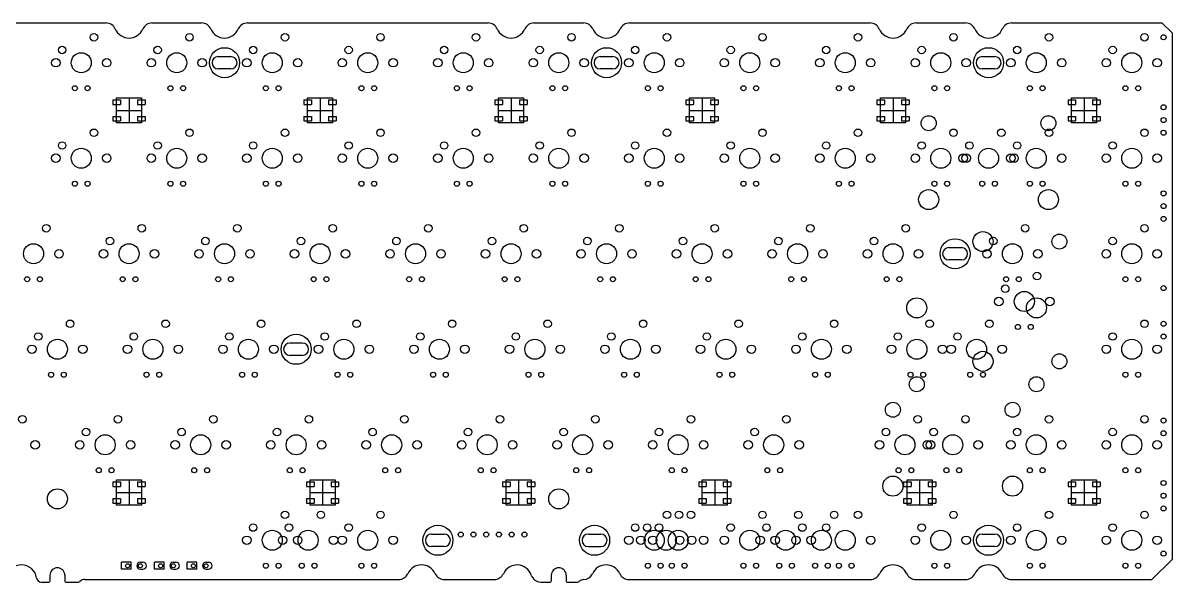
# Model space of a CAD drawing. Header units: millimetres. Extents: x 439 to 1009, y 91 to 714.
# Drawn here: x 656.6 to 885.8, y 246.3 to 357.8 of the extents above; entities that cross this region are included whole.
import ezdxf

# ---------------------------------------------------------------- set-up
doc = ezdxf.new("R2010")
doc.units = ezdxf.units.MM
doc.layers.add('bmini', color=150, linetype='Continuous')

msp = doc.modelspace()

# ---------------------------------------------------------------- linework, layer by layer
at = {"layer": 'bmini'}
for p, q in [((625.16, 357.8), (673.15, 357.8)), ((682.31, 357.8), (692.2, 357.8)), ((701.36, 357.8), (749.35, 357.8)), ((758.51, 357.8), (768.4, 357.8)), ((777.56, 357.8), (825.55, 357.8)), ((834.71, 357.8), (844.6, 357.8)), ((853.76, 357.8), (883.78, 357.8)), ((883.78, 357.8), (885.78, 355.8)), ((885.78, 355.8), (885.78, 250.8)), ((674.53, 342.45), (674.53, 341.55)), ((674.53, 342.45), (676.03, 342.45)), ((674.53, 341.55), (676.03, 341.55)), ((675.23, 342.85), (680.23, 342.85)), ((675.23, 337.85), (675.23, 342.85)), ((676.03, 342.45), (676.03, 341.55)), ((677.73, 342.85), (677.73, 337.85)), ((679.43, 342.45), (679.43, 341.55)), ((679.43, 342.45), (680.93, 342.45)), ((679.43, 341.55), (680.93, 341.55)), ((680.23, 342.85), (680.23, 337.85)), ((680.93, 342.45), (680.93, 341.55)), ((712.63, 342.45), (712.63, 341.55)), ((712.63, 342.45), (714.13, 342.45)), ((712.63, 341.55), (714.13, 341.55)), ((713.33, 342.85), (718.33, 342.85)), ((713.33, 337.85), (713.33, 342.85)), ((714.13, 342.45), (714.13, 341.55)), ((715.83, 342.85), (715.83, 337.85)), ((717.53, 342.45), (717.53, 341.55)), ((717.53, 342.45), (719.03, 342.45)), ((717.53, 341.55), (719.03, 341.55)), ((718.33, 342.85), (718.33, 337.85)), ((719.03, 342.45), (719.03, 341.55)), ((750.73, 342.45), (750.73, 341.55)), ((750.73, 342.45), (752.23, 342.45)), ((750.73, 341.55), (752.23, 341.55)), ((751.43, 342.85), (756.43, 342.85)), ((751.43, 337.85), (751.43, 342.85)), ((752.23, 342.45), (752.23, 341.55)), ((753.93, 342.85), (753.93, 337.85)), ((755.63, 342.45), (755.63, 341.55)), ((755.63, 342.45), (757.13, 342.45)), ((755.63, 341.55), (757.13, 341.55)), ((756.43, 342.85), (756.43, 337.85)), ((757.13, 342.45), (757.13, 341.55)), ((788.83, 342.45), (788.83, 341.55)), ((788.83, 342.45), (790.33, 342.45)), ((788.83, 341.55), (790.33, 341.55)), ((789.53, 342.85), (794.53, 342.85)), ((789.53, 337.85), (789.53, 342.85)), ((790.33, 342.45), (790.33, 341.55)), ((792.03, 342.85), (792.03, 337.85)), ((793.73, 342.45), (793.73, 341.55)), ((793.73, 342.45), (795.23, 342.45)), ((793.73, 341.55), (795.23, 341.55)), ((794.53, 342.85), (794.53, 337.85)), ((795.23, 342.45), (795.23, 341.55)), ((826.93, 342.45), (826.93, 341.55)), ((826.93, 342.45), (828.43, 342.45)), ((826.93, 341.55), (828.43, 341.55)), ((827.63, 342.85), (832.63, 342.85)), ((827.63, 337.85), (827.63, 342.85)), ((828.43, 342.45), (828.43, 341.55)), ((830.13, 342.85), (830.13, 337.85)), ((831.83, 342.45), (831.83, 341.55)), ((831.83, 342.45), (833.33, 342.45)), ((831.83, 341.55), (833.33, 341.55)), ((832.63, 342.85), (832.63, 337.85)), ((833.33, 342.45), (833.33, 341.55)), ((865.03, 342.45), (865.03, 341.55)), ((865.03, 342.45), (866.53, 342.45)), ((865.03, 341.55), (866.53, 341.55)), ((865.73, 342.85), (870.73, 342.85)), ((865.73, 337.85), (865.73, 342.85)), ((866.53, 342.45), (866.53, 341.55)), ((868.23, 342.85), (868.23, 337.85)), ((869.93, 342.45), (869.93, 341.55)), ((869.93, 342.45), (871.43, 342.45)), ((869.93, 341.55), (871.43, 341.55)), ((870.73, 342.85), (870.73, 337.85)), ((871.43, 342.45), (871.43, 341.55)), ((675.23, 340.35), (680.23, 340.35)), ((713.33, 340.35), (718.33, 340.35)), ((751.43, 340.35), (756.43, 340.35)), ((789.53, 340.35), (794.53, 340.35)), ((827.63, 340.35), (832.63, 340.35)), ((865.73, 340.35), (870.73, 340.35)), ((674.53, 339.15), (674.53, 338.25)), ((674.53, 339.15), (676.03, 339.15)), ((674.53, 338.25), (676.03, 338.25)), ((680.23, 337.85), (675.23, 337.85)), ((676.03, 339.15), (676.03, 338.25)), ((679.43, 339.15), (679.43, 338.25)), ((679.43, 339.15), (680.93, 339.15)), ((679.43, 338.25), (680.93, 338.25)), ((680.93, 339.15), (680.93, 338.25)), ((712.63, 339.15), (712.63, 338.25)), ((712.63, 339.15), (714.13, 339.15)), ((712.63, 338.25), (714.13, 338.25)), ((718.33, 337.85), (713.33, 337.85)), ((714.13, 339.15), (714.13, 338.25)), ((717.53, 339.15), (717.53, 338.25)), ((717.53, 339.15), (719.03, 339.15)), ((717.53, 338.25), (719.03, 338.25)), ((719.03, 339.15), (719.03, 338.25)), ((750.73, 339.15), (750.73, 338.25)), ((750.73, 339.15), (752.23, 339.15)), ((750.73, 338.25), (752.23, 338.25)), ((756.43, 337.85), (751.43, 337.85)), ((752.23, 339.15), (752.23, 338.25)), ((755.63, 339.15), (755.63, 338.25)), ((755.63, 339.15), (757.13, 339.15)), ((755.63, 338.25), (757.13, 338.25)), ((757.13, 339.15), (757.13, 338.25)), ((788.83, 339.15), (788.83, 338.25)), ((788.83, 339.15), (790.33, 339.15)), ((788.83, 338.25), (790.33, 338.25)), ((794.53, 337.85), (789.53, 337.85)), ((790.33, 339.15), (790.33, 338.25)), ((793.73, 339.15), (793.73, 338.25)), ((793.73, 339.15), (795.23, 339.15)), ((793.73, 338.25), (795.23, 338.25)), ((795.23, 339.15), (795.23, 338.25)), ((826.93, 339.15), (826.93, 338.25)), ((826.93, 339.15), (828.43, 339.15)), ((826.93, 338.25), (828.43, 338.25)), ((832.63, 337.85), (827.63, 337.85)), ((828.43, 339.15), (828.43, 338.25)), ((831.83, 339.15), (831.83, 338.25)), ((831.83, 339.15), (833.33, 339.15)), ((831.83, 338.25), (833.33, 338.25)), ((833.33, 339.15), (833.33, 338.25)), ((865.03, 339.15), (865.03, 338.25)), ((865.03, 339.15), (866.53, 339.15)), ((865.03, 338.25), (866.53, 338.25)), ((870.73, 337.85), (865.73, 337.85)), ((866.53, 339.15), (866.53, 338.25)), ((869.93, 339.15), (869.93, 338.25)), ((869.93, 339.15), (871.43, 339.15)), ((869.93, 338.25), (871.43, 338.25)), ((871.43, 339.15), (871.43, 338.25)), ((674.53, 266.25), (674.53, 265.35)), ((674.53, 266.25), (676.03, 266.25)), ((675.23, 266.65), (680.23, 266.65)), ((675.23, 261.65), (675.23, 266.65)), ((676.03, 266.25), (676.03, 265.35)), ((677.73, 266.65), (677.73, 261.65)), ((679.43, 266.25), (679.43, 265.35)), ((679.43, 266.25), (680.93, 266.25)), ((680.23, 266.65), (680.23, 261.65)), ((680.93, 266.25), (680.93, 265.35)), ((713.14, 266.25), (713.14, 265.35)), ((713.14, 266.25), (714.64, 266.25)), ((713.84, 266.65), (718.84, 266.65)), ((713.84, 261.65), (713.84, 266.65)), ((714.64, 266.25), (714.64, 265.35)), ((716.34, 266.65), (716.34, 261.65)), ((718.04, 266.25), (718.04, 265.35)), ((718.04, 266.25), (719.54, 266.25)), ((718.84, 266.65), (718.84, 261.65)), ((719.54, 266.25), (719.54, 265.35)), ((752.25, 266.25), (752.25, 265.35)), ((752.25, 266.25), (753.75, 266.25)), ((752.95, 266.65), (757.95, 266.65)), ((752.95, 261.65), (752.95, 266.65)), ((753.75, 266.25), (753.75, 265.35)), ((755.45, 266.65), (755.45, 261.65)), ((757.15, 266.25), (757.15, 265.35)), ((757.15, 266.25), (758.65, 266.25)), ((757.95, 266.65), (757.95, 261.65)), ((758.65, 266.25), (758.65, 265.35)), ((791.37, 266.25), (791.37, 265.35)), ((791.37, 266.25), (792.87, 266.25)), ((792.07, 266.65), (797.07, 266.65)), ((792.07, 261.65), (792.07, 266.65)), ((792.87, 266.25), (792.87, 265.35)), ((794.57, 266.65), (794.57, 261.65)), ((796.27, 266.25), (796.27, 265.35)), ((796.27, 266.25), (797.77, 266.25)), ((797.07, 266.65), (797.07, 261.65)), ((797.77, 266.25), (797.77, 265.35)), ((832.24, 266.25), (832.24, 265.35)), ((832.24, 266.25), (833.74, 266.25)), ((832.94, 266.65), (837.94, 266.65)), ((832.94, 261.65), (832.94, 266.65)), ((833.74, 266.25), (833.74, 265.35)), ((835.44, 266.65), (835.44, 261.65)), ((837.14, 266.25), (837.14, 265.35)), ((837.14, 266.25), (838.64, 266.25)), ((837.94, 266.65), (837.94, 261.65)), ((838.64, 266.25), (838.64, 265.35)), ((865.03, 266.25), (865.03, 265.35)), ((865.03, 266.25), (866.53, 266.25)), ((865.73, 266.65), (870.73, 266.65)), ((865.73, 261.65), (865.73, 266.65)), ((866.53, 266.25), (866.53, 265.35)), ((868.23, 266.65), (868.23, 261.65)), ((869.93, 266.25), (869.93, 265.35)), ((869.93, 266.25), (871.43, 266.25)), ((870.73, 266.65), (870.73, 261.65)), ((871.43, 266.25), (871.43, 265.35)), ((674.53, 265.35), (676.03, 265.35)), ((675.23, 264.15), (680.23, 264.15)), ((679.43, 265.35), (680.93, 265.35)), ((713.14, 265.35), (714.64, 265.35)), ((713.84, 264.15), (718.84, 264.15)), ((718.04, 265.35), (719.54, 265.35)), ((752.25, 265.35), (753.75, 265.35)), ((752.95, 264.15), (757.95, 264.15)), ((757.15, 265.35), (758.65, 265.35)), ((791.37, 265.35), (792.87, 265.35)), ((792.07, 264.15), (797.07, 264.15)), ((796.27, 265.35), (797.77, 265.35)), ((832.24, 265.35), (833.74, 265.35)), ((832.94, 264.15), (837.94, 264.15)), ((837.14, 265.35), (838.64, 265.35)), ((865.03, 265.35), (866.53, 265.35)), ((865.73, 264.15), (870.73, 264.15)), ((869.93, 265.35), (871.43, 265.35)), ((674.53, 262.95), (674.53, 262.05)), ((674.53, 262.95), (676.03, 262.95)), ((674.53, 262.05), (676.03, 262.05)), ((680.23, 261.65), (675.23, 261.65)), ((676.03, 262.95), (676.03, 262.05)), ((679.43, 262.95), (679.43, 262.05)), ((679.43, 262.95), (680.93, 262.95)), ((679.43, 262.05), (680.93, 262.05)), ((680.93, 262.95), (680.93, 262.05)), ((713.14, 262.95), (713.14, 262.05)), ((713.14, 262.95), (714.64, 262.95)), ((713.14, 262.05), (714.64, 262.05)), ((718.84, 261.65), (713.84, 261.65)), ((714.64, 262.95), (714.64, 262.05)), ((718.04, 262.95), (718.04, 262.05)), ((718.04, 262.95), (719.54, 262.95)), ((718.04, 262.05), (719.54, 262.05)), ((719.54, 262.95), (719.54, 262.05)), ((752.25, 262.95), (752.25, 262.05)), ((752.25, 262.95), (753.75, 262.95)), ((752.25, 262.05), (753.75, 262.05)), ((757.95, 261.65), (752.95, 261.65)), ((753.75, 262.95), (753.75, 262.05)), ((757.15, 262.95), (757.15, 262.05)), ((757.15, 262.95), (758.65, 262.95)), ((757.15, 262.05), (758.65, 262.05)), ((758.65, 262.95), (758.65, 262.05)), ((791.37, 262.95), (791.37, 262.05)), ((791.37, 262.95), (792.87, 262.95)), ((791.37, 262.05), (792.87, 262.05)), ((797.07, 261.65), (792.07, 261.65)), ((792.87, 262.95), (792.87, 262.05)), ((796.27, 262.95), (796.27, 262.05)), ((796.27, 262.95), (797.77, 262.95)), ((796.27, 262.05), (797.77, 262.05)), ((797.77, 262.95), (797.77, 262.05)), ((832.24, 262.95), (832.24, 262.05)), ((832.24, 262.95), (833.74, 262.95)), ((832.24, 262.05), (833.74, 262.05)), ((837.94, 261.65), (832.94, 261.65)), ((833.74, 262.95), (833.74, 262.05)), ((837.14, 262.95), (837.14, 262.05)), ((837.14, 262.95), (838.64, 262.95)), ((837.14, 262.05), (838.64, 262.05)), ((838.64, 262.95), (838.64, 262.05)), ((865.03, 262.95), (865.03, 262.05)), ((865.03, 262.95), (866.53, 262.95)), ((865.03, 262.05), (866.53, 262.05)), ((870.73, 261.65), (865.73, 261.65)), ((866.53, 262.95), (866.53, 262.05)), ((869.93, 262.95), (869.93, 262.05)), ((869.93, 262.95), (871.43, 262.95)), ((869.93, 262.05), (871.43, 262.05)), ((871.43, 262.95), (871.43, 262.05)), ((885.78, 250.8), (881.78, 246.8)), ((661.94, 247.64), (661.94, 246.5)), ((664.94, 247.64), (664.94, 246.5)), ((761.95, 247.64), (761.95, 246.5)), ((764.95, 247.64), (764.95, 246.5)), ((660.25, 246.3), (661.74, 246.3)), ((665.14, 246.3), (667.62, 246.3)), ((668.94, 246.8), (731.53, 246.8)), ((740.61, 246.8), (750.58, 246.8)), ((759.86, 246.3), (761.75, 246.3)), ((765.15, 246.3), (767.22, 246.3)), ((777.42, 246.8), (825.59, 246.8)), ((834.67, 246.8), (844.64, 246.8)), ((853.72, 246.8), (881.78, 246.8))]:
    msp.add_line(p, q, dxfattribs=at)
at = {"layer": 'bmini', "color": 2}
for p, q in [((695.53, 351.12), (698.03, 351.12)), ((771.73, 351.12), (774.23, 351.12)), ((847.93, 351.12), (850.43, 351.12)), ((698.03, 348.63), (695.53, 348.63)), ((774.23, 348.63), (771.73, 348.63)), ((850.43, 348.63), (847.93, 348.63)), ((841.25, 313.02), (843.76, 313.02)), ((843.76, 310.53), (841.25, 310.53)), ((709.81, 293.97), (712.32, 293.97)), ((712.32, 291.48), (709.81, 291.48)), ((738.09, 255.87), (740.59, 255.87)), ((769.35, 255.87), (771.85, 255.87)), ((847.93, 255.87), (850.43, 255.87)), ((740.59, 253.38), (738.09, 253.38)), ((769.35, 253.38), (771.85, 253.38)), ((850.43, 253.38), (847.93, 253.38)), ((678.15, 250.24), (676.24, 250.24)), ((676.24, 248.84), (676.24, 250.24)), ((678.15, 248.84), (678.15, 250.24)), ((679.99, 250.24), (680.5, 250.24)), ((684.73, 250.24), (682.82, 250.24)), ((682.82, 248.84), (682.82, 250.24)), ((684.73, 248.84), (684.73, 250.24)), ((686.57, 250.24), (687.07, 250.24)), ((691.26, 250.24), (689.35, 250.24)), ((689.35, 248.84), (689.35, 250.24)), ((691.26, 248.84), (691.26, 250.24)), ((693.1, 250.24), (693.6, 250.24)), ((678.15, 248.84), (676.24, 248.84)), ((679.99, 248.84), (680.5, 248.84)), ((684.73, 248.84), (682.82, 248.84)), ((686.57, 248.84), (687.07, 248.84)), ((691.26, 248.84), (689.35, 248.84)), ((693.1, 248.84), (693.6, 248.84))]:
    msp.add_line(p, q, dxfattribs=at)
at = {"layer": 'bmini'}
for centre, radius in [((670.74, 354.95), 0.75), ((689.79, 354.95), 0.75), ((708.84, 354.95), 0.75), ((727.89, 354.95), 0.75), ((746.94, 354.95), 0.75), ((765.99, 354.95), 0.75), ((785.04, 354.95), 0.75), ((804.09, 354.95), 0.75), ((823.14, 354.95), 0.75), ((842.19, 354.95), 0.75), ((861.24, 354.95), 0.75), ((880.29, 354.95), 0.75), ((664.39, 352.41), 0.75), ((683.44, 352.41), 0.75), ((702.49, 352.41), 0.75), ((721.54, 352.41), 0.75), ((740.59, 352.41), 0.75), ((759.64, 352.41), 0.75), ((778.69, 352.41), 0.75), ((797.74, 352.41), 0.75), ((816.79, 352.41), 0.75), ((835.84, 352.41), 0.75), ((854.89, 352.41), 0.75), ((873.94, 352.41), 0.75), ((663.12, 349.87), 0.85), ((668.2, 349.87), 2), ((673.28, 349.87), 0.85), ((682.17, 349.87), 0.85), ((687.25, 349.87), 2), ((692.33, 349.87), 0.85), ((701.22, 349.87), 0.85), ((706.3, 349.87), 2), ((711.38, 349.87), 0.85), ((720.27, 349.87), 0.85), ((725.35, 349.87), 2), ((730.43, 349.87), 0.85), ((739.32, 349.87), 0.85), ((744.4, 349.87), 2), ((749.48, 349.87), 0.85), ((758.37, 349.87), 0.85), ((763.45, 349.87), 2), ((768.53, 349.87), 0.85), ((777.42, 349.87), 0.85), ((782.5, 349.87), 2), ((787.58, 349.87), 0.85), ((796.47, 349.87), 0.85), ((801.55, 349.87), 2), ((806.63, 349.87), 0.85), ((815.52, 349.87), 0.85), ((820.6, 349.87), 2), ((825.68, 349.87), 0.85), ((834.57, 349.87), 0.85), ((839.65, 349.87), 2), ((844.73, 349.87), 0.85), ((853.62, 349.87), 0.85), ((858.7, 349.87), 2), ((863.78, 349.87), 0.85), ((872.67, 349.87), 0.85), ((877.75, 349.87), 2), ((882.83, 349.87), 0.85), ((666.93, 344.79), 0.5), ((669.47, 344.79), 0.5), ((685.98, 344.79), 0.5), ((688.52, 344.79), 0.5), ((705.03, 344.79), 0.5), ((707.57, 344.79), 0.5), ((724.08, 344.79), 0.5), ((726.62, 344.79), 0.5), ((743.13, 344.79), 0.5), ((745.67, 344.79), 0.5), ((762.18, 344.79), 0.5), ((764.72, 344.79), 0.5), ((781.23, 344.79), 0.5), ((783.77, 344.79), 0.5), ((800.28, 344.79), 0.5), ((802.82, 344.79), 0.5), ((819.33, 344.79), 0.5), ((821.87, 344.79), 0.5), ((838.38, 344.79), 0.5), ((840.92, 344.79), 0.5), ((857.43, 344.79), 0.5), ((859.97, 344.79), 0.5), ((876.48, 344.79), 0.5), ((879.02, 344.79), 0.5), ((837.24, 337.81), 1.5), ((861.12, 337.81), 1.5), ((670.74, 335.9), 0.75), ((689.79, 335.9), 0.75), ((708.84, 335.9), 0.75), ((727.89, 335.9), 0.75), ((746.94, 335.9), 0.75), ((765.99, 335.9), 0.75), ((785.04, 335.9), 0.75), ((804.09, 335.9), 0.75), ((823.14, 335.9), 0.75), ((842.19, 335.9), 0.75), ((851.72, 335.9), 0.75), ((861.24, 335.9), 0.75), ((880.29, 335.9), 0.75), ((664.39, 333.36), 0.75), ((668.2, 330.82), 2), ((683.44, 333.36), 0.75), ((687.25, 330.82), 2), ((702.49, 333.36), 0.75), ((706.3, 330.82), 2), ((721.54, 333.36), 0.75), ((725.35, 330.82), 2), ((740.59, 333.36), 0.75), ((744.4, 330.82), 2), ((759.64, 333.36), 0.75), ((763.45, 330.82), 2), ((778.69, 333.36), 0.75), ((782.5, 330.82), 2), ((797.74, 333.36), 0.75), ((801.55, 330.82), 2), ((816.79, 333.36), 0.75), ((820.6, 330.82), 2), ((835.84, 333.36), 0.75), ((839.65, 330.82), 2), ((845.37, 333.36), 0.75), ((849.18, 330.82), 2), ((854.89, 333.36), 0.75), ((858.7, 330.82), 2), ((873.94, 333.36), 0.75), ((877.75, 330.82), 2), ((663.12, 330.82), 0.85), ((673.28, 330.82), 0.85), ((682.17, 330.82), 0.85), ((692.33, 330.82), 0.85), ((701.22, 330.82), 0.85), ((711.38, 330.82), 0.85), ((720.27, 330.82), 0.85), ((730.43, 330.82), 0.85), ((739.32, 330.82), 0.85), ((749.48, 330.82), 0.85), ((758.37, 330.82), 0.85), ((768.53, 330.82), 0.85), ((777.42, 330.82), 0.85), ((787.58, 330.82), 0.85), ((796.47, 330.82), 0.85), ((806.63, 330.82), 0.85), ((815.52, 330.82), 0.85), ((825.68, 330.82), 0.85), ((834.57, 330.82), 0.85), ((844.1, 330.82), 0.85), ((844.73, 330.82), 0.85), ((853.62, 330.82), 0.85), ((854.26, 330.82), 0.85), ((863.78, 330.82), 0.85), ((872.67, 330.82), 0.85), ((882.83, 330.82), 0.85), ((666.93, 325.74), 0.5), ((669.47, 325.74), 0.5), ((685.98, 325.74), 0.5), ((688.52, 325.74), 0.5), ((705.03, 325.74), 0.5), ((707.57, 325.74), 0.5), ((724.08, 325.74), 0.5), ((726.62, 325.74), 0.5), ((743.13, 325.74), 0.5), ((745.67, 325.74), 0.5), ((762.18, 325.74), 0.5), ((764.72, 325.74), 0.5), ((781.23, 325.74), 0.5), ((783.77, 325.74), 0.5), ((800.28, 325.74), 0.5), ((802.82, 325.74), 0.5), ((819.33, 325.74), 0.5), ((821.87, 325.74), 0.5), ((838.38, 325.74), 0.5), ((840.92, 325.74), 0.5), ((847.91, 325.74), 0.5), ((850.45, 325.74), 0.5), ((857.43, 325.74), 0.5), ((859.97, 325.74), 0.5), ((876.48, 325.74), 0.5), ((879.02, 325.74), 0.5), ((837.24, 322.57), 2), ((861.12, 322.57), 2), ((661.22, 316.85), 0.75), ((680.27, 316.85), 0.75), ((699.32, 316.85), 0.75), ((718.37, 316.85), 0.75), ((737.42, 316.85), 0.75), ((756.47, 316.85), 0.75), ((775.52, 316.85), 0.75), ((794.57, 316.85), 0.75), ((813.62, 316.85), 0.75), ((832.67, 316.85), 0.75), ((856.48, 316.85), 0.75), ((880.29, 316.85), 0.75), ((673.92, 314.31), 0.75), ((692.97, 314.31), 0.75), ((712.02, 314.31), 0.75), ((731.07, 314.31), 0.75), ((750.12, 314.31), 0.75), ((769.17, 314.31), 0.75), ((788.22, 314.31), 0.75), ((807.27, 314.31), 0.75), ((826.32, 314.31), 0.75), ((848.07, 314.19), 2), ((850.13, 314.31), 0.75), ((863.31, 314.19), 1.5), ((873.94, 314.31), 0.75), ((658.68, 311.77), 2), ((663.76, 311.77), 0.85), ((672.65, 311.77), 0.85), ((677.73, 311.77), 2), ((682.81, 311.77), 0.85), ((691.7, 311.77), 0.85), ((696.78, 311.77), 2), ((701.86, 311.77), 0.85), ((710.75, 311.77), 0.85), ((715.83, 311.77), 2), ((720.91, 311.77), 0.85), ((729.8, 311.77), 0.85), ((734.88, 311.77), 2), ((739.96, 311.77), 0.85), ((748.85, 311.77), 0.85), ((753.93, 311.77), 2), ((759.01, 311.77), 0.85), ((767.9, 311.77), 0.85), ((772.98, 311.77), 2), ((778.06, 311.77), 0.85), ((786.95, 311.77), 0.85), ((792.03, 311.77), 2), ((797.11, 311.77), 0.85), ((806, 311.77), 0.85), ((811.08, 311.77), 2), ((816.16, 311.77), 0.85), ((825.05, 311.77), 0.85), ((830.13, 311.77), 2), ((835.21, 311.77), 0.85), ((848.86, 311.77), 0.85), ((853.94, 311.77), 2), ((859.02, 311.77), 0.85), ((872.67, 311.77), 0.85), ((877.75, 311.77), 2), ((882.83, 311.77), 0.85), ((657.41, 306.69), 0.5), ((659.95, 306.69), 0.5), ((676.46, 306.69), 0.5), ((679, 306.69), 0.5), ((695.51, 306.69), 0.5), ((698.05, 306.69), 0.5), ((714.56, 306.69), 0.5), ((717.1, 306.69), 0.5), ((733.61, 306.69), 0.5), ((736.15, 306.69), 0.5), ((752.66, 306.69), 0.5), ((755.2, 306.69), 0.5), ((771.71, 306.69), 0.5), ((774.25, 306.69), 0.5), ((790.76, 306.69), 0.5), ((793.3, 306.69), 0.5), ((809.81, 306.69), 0.5), ((812.35, 306.69), 0.5), ((828.86, 306.69), 0.5), ((831.4, 306.69), 0.5), ((852.67, 306.69), 0.5), ((855.21, 306.69), 0.5), ((858.86, 307.33), 0.75), ((876.48, 306.69), 0.5), ((879.02, 306.69), 0.5), ((852.51, 304.79), 0.75), ((834.86, 300.98), 2), ((851.24, 302.25), 0.85), ((856.32, 302.25), 2), ((858.74, 300.98), 2), ((858.74, 300.98), 2), ((861.4, 302.25), 0.85), ((665.98, 297.8), 0.75), ((685.03, 297.8), 0.75), ((704.08, 297.8), 0.75), ((723.13, 297.8), 0.75), ((742.18, 297.8), 0.75), ((761.23, 297.8), 0.75), ((780.28, 297.8), 0.75), ((799.33, 297.8), 0.75), ((818.38, 297.8), 0.75), ((837.43, 297.8), 0.75), ((849.34, 297.8), 0.75), ((880.29, 297.8), 0.75), ((659.63, 295.26), 0.75), ((678.68, 295.26), 0.75), ((697.73, 295.26), 0.75), ((716.78, 295.26), 0.75), ((735.83, 295.26), 0.75), ((754.88, 295.26), 0.75), ((773.93, 295.26), 0.75), ((792.98, 295.26), 0.75), ((812.03, 295.26), 0.75), ((831.08, 295.26), 0.75), ((842.99, 295.26), 0.75), ((855.05, 297.17), 0.5), ((857.59, 297.17), 0.5), ((873.94, 295.26), 0.75), ((658.36, 292.72), 0.85), ((663.44, 292.72), 2), ((668.52, 292.72), 0.85), ((677.41, 292.72), 0.85), ((682.49, 292.72), 2), ((687.57, 292.72), 0.85), ((696.46, 292.72), 0.85), ((701.54, 292.72), 2), ((706.62, 292.72), 0.85), ((715.51, 292.72), 0.85), ((720.59, 292.72), 2), ((725.67, 292.72), 0.85), ((734.56, 292.72), 0.85), ((739.64, 292.72), 2), ((744.72, 292.72), 0.85), ((753.61, 292.72), 0.85), ((758.69, 292.72), 2), ((763.77, 292.72), 0.85), ((772.66, 292.72), 0.85), ((777.74, 292.72), 2), ((782.82, 292.72), 0.85), ((791.71, 292.72), 0.85), ((796.79, 292.72), 2), ((801.87, 292.72), 0.85), ((810.76, 292.72), 0.85), ((815.84, 292.72), 2), ((820.92, 292.72), 0.85), ((829.81, 292.72), 0.85), ((834.89, 292.72), 2), ((839.97, 292.72), 0.85), ((841.72, 292.72), 0.85), ((846.8, 292.72), 2), ((851.88, 292.72), 0.85), ((872.67, 292.72), 0.85), ((877.75, 292.72), 2), ((882.83, 292.72), 0.85), ((848.07, 290.31), 2), ((863.31, 290.31), 1.5), ((662.17, 287.64), 0.5), ((664.71, 287.64), 0.5), ((681.22, 287.64), 0.5), ((683.76, 287.64), 0.5), ((700.27, 287.64), 0.5), ((702.81, 287.64), 0.5), ((719.32, 287.64), 0.5), ((721.86, 287.64), 0.5), ((738.37, 287.64), 0.5), ((740.91, 287.64), 0.5), ((757.42, 287.64), 0.5), ((759.96, 287.64), 0.5), ((776.47, 287.64), 0.5), ((779.01, 287.64), 0.5), ((795.52, 287.64), 0.5), ((798.06, 287.64), 0.5), ((814.57, 287.64), 0.5), ((817.11, 287.64), 0.5), ((833.62, 287.64), 0.5), ((834.86, 285.74), 1.5), ((836.16, 287.64), 0.5), ((845.53, 287.64), 0.5), ((848.07, 287.64), 0.5), ((858.74, 285.74), 1.5), ((876.48, 287.64), 0.5), ((879.02, 287.64), 0.5), ((830.1, 280.66), 1.5), ((853.97, 280.66), 1.5), ((656.46, 278.75), 0.75), ((675.51, 278.75), 0.75), ((694.56, 278.75), 0.75), ((713.61, 278.75), 0.75), ((732.66, 278.75), 0.75), ((751.71, 278.75), 0.75), ((770.76, 278.75), 0.75), ((789.81, 278.75), 0.75), ((808.86, 278.75), 0.75), ((835.05, 278.75), 0.75), ((844.58, 278.75), 0.75), ((861.24, 278.75), 0.75), ((880.29, 278.75), 0.75), ((669.16, 276.21), 0.75), ((672.97, 273.67), 2), ((688.21, 276.21), 0.75), ((692.02, 273.67), 2), ((707.26, 276.21), 0.75), ((711.07, 273.67), 2), ((726.31, 276.21), 0.75), ((730.12, 273.67), 2), ((745.36, 276.21), 0.75), ((749.17, 273.67), 2), ((764.41, 276.21), 0.75), ((768.22, 273.67), 2), ((783.46, 276.21), 0.75), ((787.27, 273.67), 2), ((802.51, 276.21), 0.75), ((806.32, 273.67), 2), ((828.7, 276.21), 0.75), ((832.51, 273.67), 2), ((838.23, 276.21), 0.75), ((842.04, 273.67), 2), ((854.89, 276.21), 0.75), ((858.7, 273.67), 2), ((873.94, 276.21), 0.75), ((877.75, 273.67), 2), ((659, 273.67), 0.85), ((667.89, 273.67), 0.85), ((678.05, 273.67), 0.85), ((686.94, 273.67), 0.85), ((697.1, 273.67), 0.85), ((705.99, 273.67), 0.85), ((716.15, 273.67), 0.85), ((725.04, 273.67), 0.85), ((735.2, 273.67), 0.85), ((744.09, 273.67), 0.85), ((754.25, 273.67), 0.85), ((763.14, 273.67), 0.85), ((773.3, 273.67), 0.85), ((782.19, 273.67), 0.85), ((792.35, 273.67), 0.85), ((801.24, 273.67), 0.85), ((811.4, 273.67), 0.85), ((827.43, 273.67), 0.85), ((836.96, 273.67), 0.85), ((837.59, 273.67), 0.85), ((847.12, 273.67), 0.85), ((853.62, 273.67), 0.85), ((863.78, 273.67), 0.85), ((872.67, 273.67), 0.85), ((882.83, 273.67), 0.85), ((671.7, 268.59), 0.5), ((674.24, 268.59), 0.5), ((690.75, 268.59), 0.5), ((693.29, 268.59), 0.5), ((709.8, 268.59), 0.5), ((712.34, 268.59), 0.5), ((728.85, 268.59), 0.5), ((731.39, 268.59), 0.5), ((747.9, 268.59), 0.5), ((750.44, 268.59), 0.5), ((766.95, 268.59), 0.5), ((769.49, 268.59), 0.5), ((786, 268.59), 0.5), ((788.54, 268.59), 0.5), ((805.05, 268.59), 0.5), ((807.59, 268.59), 0.5), ((831.24, 268.59), 0.5), ((833.78, 268.59), 0.5), ((840.77, 268.59), 0.5), ((843.31, 268.59), 0.5), ((857.43, 268.59), 0.5), ((859.97, 268.59), 0.5), ((876.48, 268.59), 0.5), ((879.02, 268.59), 0.5), ((830.1, 265.42), 2), ((853.97, 265.42), 2), ((663.44, 262.88), 2), ((763.45, 262.88), 2), ((708.84, 259.7), 0.75), ((715.99, 259.7), 0.75), ((727.89, 259.7), 0.75), ((785.04, 259.7), 0.75), ((787.43, 259.7), 0.75), ((789.81, 259.7), 0.75), ((804.09, 259.7), 0.75), ((811.24, 259.7), 0.75), ((818.38, 259.7), 0.75), ((823.14, 259.7), 0.75), ((842.19, 259.7), 0.75), ((861.24, 259.7), 0.75), ((880.29, 259.7), 0.75), ((702.49, 257.16), 0.75), ((709.64, 257.16), 0.75), ((721.54, 257.16), 0.75), ((778.69, 257.16), 0.75), ((781.08, 257.16), 0.75), ((783.46, 257.16), 0.75), ((797.74, 257.16), 0.75), ((804.89, 257.16), 0.75), ((812.03, 257.16), 0.75), ((816.79, 257.16), 0.75), ((835.84, 257.16), 0.75), ((854.89, 257.16), 0.75), ((873.94, 257.16), 0.75), ((701.22, 254.62), 0.85), ((706.3, 254.62), 2), ((708.37, 254.62), 0.85), ((711.38, 254.62), 0.85), ((713.45, 254.62), 2), ((718.53, 254.62), 0.85), ((720.27, 254.62), 0.85), ((725.35, 254.62), 2), ((730.43, 254.62), 0.85), ((777.42, 254.62), 0.85), ((777.42, 254.62), 0.85), ((779.81, 254.62), 0.85), ((782.5, 254.62), 2), ((782.19, 254.62), 0.85), ((784.89, 254.62), 2), ((787.27, 254.62), 2), ((787.58, 254.62), 0.85), ((789.97, 254.62), 0.85), ((792.35, 254.62), 0.85), ((796.47, 254.62), 0.85), ((801.55, 254.62), 2), ((803.62, 254.62), 0.85), ((806.63, 254.62), 0.85), ((808.7, 254.62), 2), ((810.76, 254.62), 0.85), ((813.78, 254.62), 0.85), ((815.84, 254.62), 2), ((820.6, 254.62), 2), ((825.68, 254.62), 0.85), ((834.57, 254.62), 0.85), ((839.65, 254.62), 2), ((844.73, 254.62), 0.85), ((853.62, 254.62), 0.85), ((858.7, 254.62), 2), ((863.78, 254.62), 0.85), ((872.67, 254.62), 0.85), ((877.75, 254.62), 2), ((882.83, 254.62), 0.85), ((705.03, 249.54), 0.5), ((707.57, 249.54), 0.5), ((712.18, 249.54), 0.5), ((714.72, 249.54), 0.5), ((724.08, 249.54), 0.5), ((726.62, 249.54), 0.5), ((781.23, 249.54), 0.5), ((783.77, 249.54), 0.5), ((786, 249.54), 0.5), ((788.54, 249.54), 0.5), ((800.28, 249.54), 0.5), ((802.82, 249.54), 0.5), ((807.43, 249.54), 0.5), ((809.97, 249.54), 0.5), ((814.57, 249.54), 0.5), ((817.11, 249.54), 0.5), ((819.33, 249.54), 0.5), ((821.87, 249.54), 0.5), ((838.38, 249.54), 0.5), ((840.92, 249.54), 0.5), ((857.43, 249.54), 0.5), ((859.97, 249.54), 0.5), ((876.48, 249.54), 0.5), ((879.02, 249.54), 0.5)]:
    msp.add_circle(centre, radius, dxfattribs=at)
at = {"layer": 'bmini', "color": 2, "linetype": 'Continuous'}
for centre, radius in [((884.1, 354.95), 0.5), ((884.1, 340.98), 0.5), ((884.1, 338.44), 0.5), ((884.1, 335.9), 0.5), ((884.1, 323.81), 0.5), ((884.1, 321.27), 0.5), ((884.1, 318.73), 0.5), ((884.1, 304.91), 0.5), ((884.1, 297.8), 0.5), ((884.1, 295.26), 0.5), ((884.1, 278.5), 0.5), ((884.1, 275.96), 0.5), ((884.1, 266.05), 0.5), ((884.1, 263.51), 0.5), ((884.1, 260.97), 0.5), ((743.9, 255.77), 0.5), ((746.44, 255.77), 0.5), ((748.98, 255.77), 0.5), ((751.52, 255.77), 0.5), ((754.06, 255.77), 0.5), ((756.6, 255.77), 0.5), ((884.1, 251.96), 0.5), ((677.45, 249.54), 0.4), ((679.99, 249.54), 0.4), ((684.03, 249.54), 0.4), ((686.57, 249.54), 0.4), ((690.56, 249.54), 0.4), ((693.1, 249.54), 0.4)]:
    msp.add_circle(centre, radius, dxfattribs=at)
at = {"layer": 'bmini', "color": 2}
for centre in [(696.78, 349.87), (772.98, 349.87), (849.18, 349.87), (842.51, 311.77), (711.07, 292.72), (739.34, 254.62), (770.6, 254.62), (849.18, 254.62)]:
    msp.add_circle(centre, 3, dxfattribs=at)
at = {"layer": 'bmini'}
for centre, radius, start, end in [((673.15, 355.8), 2, 23.5782, 90), ((682.31, 355.8), 2, 90, 156.4218), ((692.2, 355.8), 2, 23.5782, 90), ((701.36, 355.8), 2, 90, 156.4218), ((749.35, 355.8), 2, 23.5782, 90), ((758.51, 355.8), 2, 90, 156.4218), ((768.4, 355.8), 2, 23.5782, 90), ((777.56, 355.8), 2, 90, 156.4218), ((825.55, 355.8), 2, 23.5782, 90), ((834.71, 355.8), 2, 90, 156.4218), ((844.6, 355.8), 2, 23.5782, 90), ((853.76, 355.8), 2, 90, 156.4218), ((677.73, 357.8), 3, 203.5782, 336.4218), ((696.78, 357.8), 3, 203.5782, 336.4218), ((753.93, 357.8), 3, 203.5782, 336.4218), ((772.98, 357.8), 3, 203.5782, 336.4218), ((830.13, 357.8), 3, 203.5782, 336.4218), ((849.18, 357.8), 3, 203.5782, 336.4218), ((656.3, 246.7), 3, 8.6269, 171.3731), ((663.44, 247.64), 1.5, 0, 180), ((731.53, 248.8), 2, 270, 335.1654), ((736.07, 246.7), 3, 24.8346, 155.1654), ((740.61, 248.8), 2, 204.8346, 270), ((750.58, 248.8), 2, 270, 335.1654), ((755.12, 246.7), 3, 18.6629, 155.1654), ((759.86, 248.3), 2, 198.6629, 270), ((763.45, 247.64), 1.5, 0, 180), ((768.34, 248.79), 2, 273.2731, 335.2375), ((772.89, 246.7), 3, 24.8346, 155.2375), ((777.42, 248.8), 2, 204.8346, 270), ((825.59, 248.8), 2, 270, 335.1654), ((830.13, 246.7), 3, 24.8346, 155.1654), ((834.67, 248.8), 2, 204.8346, 270), ((844.64, 248.8), 2, 270, 335.1654), ((849.18, 246.7), 3, 24.8346, 155.1654), ((853.72, 248.8), 2, 204.8346, 270), ((660.25, 247.3), 1, 188.6269, 270), ((661.74, 246.5), 0.2, 270, 0), ((665.14, 246.5), 0.2, 180, 270), ((667.62, 246.8), 0.5, 270, 311.4096), ((668.94, 245.3), 1.5, 90, 131.4096), ((761.75, 246.5), 0.2, 270, 0), ((765.15, 246.5), 0.2, 180, 270), ((767.22, 246.8), 0.5, 270, 311.4096), ((768.54, 245.3), 1.5, 93.2731, 131.4096)]:
    msp.add_arc(centre, radius, start, end, dxfattribs=at)
at = {"layer": 'bmini', "color": 2}
for centre, radius, start, end in [((695.53, 349.87), 1.24, 90, 270), ((698.03, 349.87), 1.24, 270, 90), ((771.73, 349.87), 1.24, 90, 270), ((774.23, 349.87), 1.24, 270, 90), ((847.93, 349.87), 1.24, 90, 270), ((850.43, 349.87), 1.24, 270, 90), ((841.25, 311.77), 1.24, 90, 270), ((843.76, 311.77), 1.24, 270, 90), ((709.81, 292.72), 1.24, 90, 270), ((712.32, 292.72), 1.24, 270, 90), ((738.09, 254.62), 1.24, 90, 270), ((740.59, 254.62), 1.24, 270, 90), ((769.35, 254.62), 1.24, 90, 270), ((771.85, 254.62), 1.24, 270, 90), ((847.93, 254.62), 1.24, 90, 270), ((850.43, 254.62), 1.24, 270, 90), ((679.99, 249.54), 0.7, 90, 180), ((680.5, 249.54), 0.7, 360, 90), ((686.57, 249.54), 0.7, 90, 180), ((687.07, 249.54), 0.7, 360, 90), ((693.1, 249.54), 0.7, 90, 180), ((693.6, 249.54), 0.7, 360, 90), ((679.99, 249.54), 0.7, 180, 270), ((680.5, 249.54), 0.7, 270, 360), ((686.57, 249.54), 0.7, 180, 270), ((687.07, 249.54), 0.7, 270, 360), ((693.1, 249.54), 0.7, 180, 270), ((693.6, 249.54), 0.7, 270, 360)]:
    msp.add_arc(centre, radius, start, end, dxfattribs=at)

doc.saveas('drawing.dxf')
